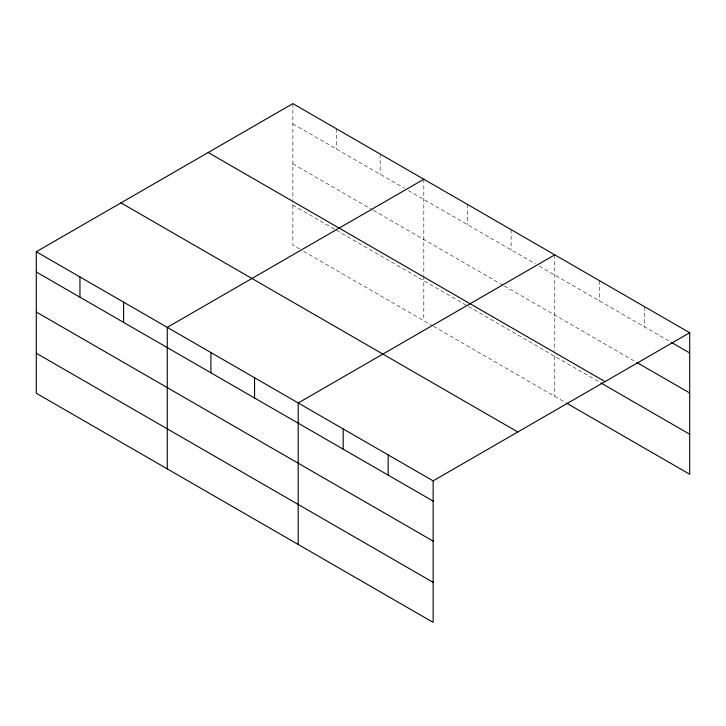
<?xml version="1.0" encoding="UTF-8"?>
<svg xmlns="http://www.w3.org/2000/svg" width="726" height="726" viewBox="0 0 726 726"><rect width="100%" height="100%" fill="white"/><g stroke="black" fill="none" stroke-linecap="round" stroke-linejoin="round"><path stroke-width="0.54" stroke-dasharray="3.63 2.72" d="M292.859 123.865L404.418 188.27M408.293 190.511L535.371 263.874M539.255 266.115L671.123 342.255M292.859 163.885L372.402 209.805M373.373 210.368L503.363 285.418M504.334 285.971L635.922 361.947M292.859 205.113L335.539 229.761M336.51 230.314L467.471 305.927M468.442 306.49L599.749 382.293M299.647 249.054L292.859 245.134L292.859 200.657M303.532 251.296L432.542 325.783M433.513 326.346L565.527 402.558M644.724 306.78L644.724 327.009M599.749 280.808L599.749 301.045M554.773 254.844L554.773 350.758M554.773 356.33L554.773 396.351M511.122 229.643L511.122 249.871M467.471 204.442L467.471 224.67M423.812 179.231L423.812 275.154M423.812 276.261L423.812 320.747M380.161 154.03L380.161 174.267M336.51 128.829L336.51 149.066M292.859 103.627L292.859 199.541"/><path stroke-width="1.09" d="M433.141 541.115L433.141 480.866L36.3 251.75L36.3 393.256L433.141 622.373L433.141 541.115L36.3 312.008M36.3 251.75L292.859 103.627L689.7 332.744L689.7 474.25L566.507 403.13M423.812 179.231L167.261 327.353L167.261 468.869M554.773 254.844L298.214 402.966L298.214 544.473M433.141 480.866L689.7 332.744M671.123 342.255L689.7 352.972M636.902 362.519L689.7 392.993M208.19 152.505L605.039 381.622M600.729 382.865L689.7 434.23M120.961 202.872L517.81 431.988M36.3 271.987L433.141 501.094M36.3 353.235L433.141 582.352M388.165 454.893L388.165 475.131M343.189 428.93L343.189 449.167M254.563 377.765L254.563 397.993M210.912 352.564L210.912 372.792M123.601 302.152L123.601 322.389M79.951 276.951L79.951 297.188"/></g></svg>
